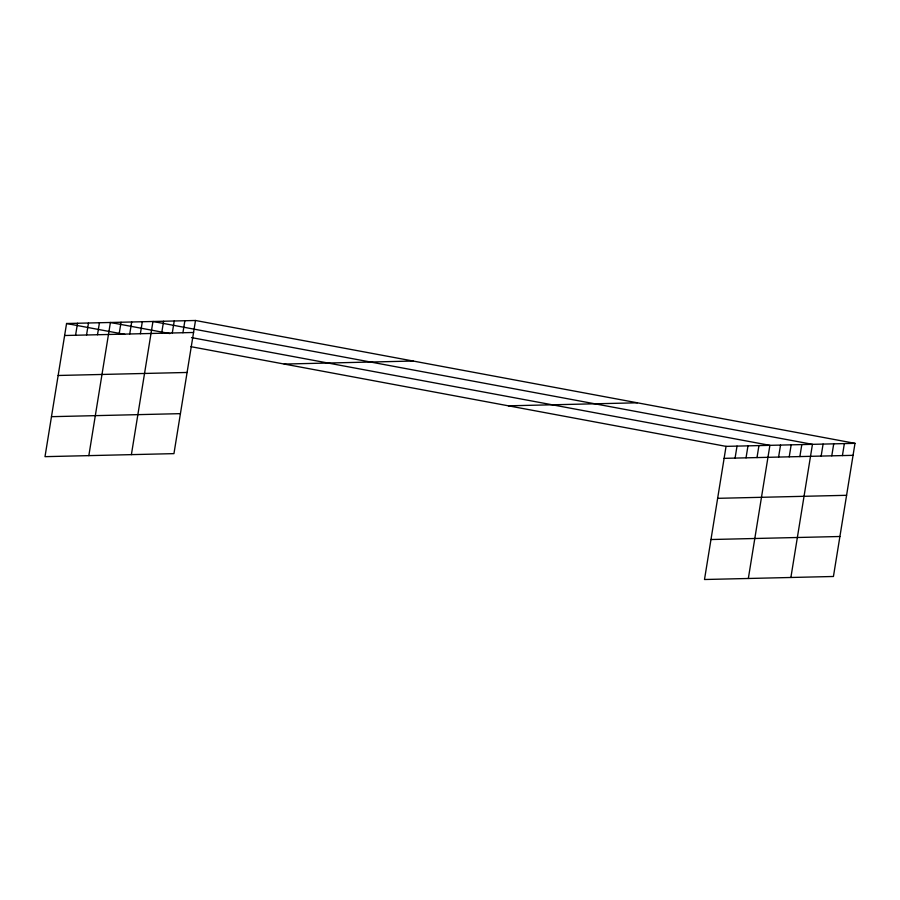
<?xml version="1.0" encoding="UTF-8"?>
<svg xmlns="http://www.w3.org/2000/svg" width="900" height="900" viewBox="0 0 900 900"><rect width="100%" height="100%" fill="white"/><g stroke="black" fill="none" stroke-linecap="round" stroke-linejoin="round"><path stroke-width="1.35" d="M195.502 320.49L66.566 323.516L45 456.66L173.947 453.634L195.502 320.49L855 443.34L833.434 576.484L704.498 579.51L726.053 446.366L855 443.34M75.578 335.25L77.524 323.257M86.546 334.991L88.481 323.01M97.504 334.733L99.439 322.751M88.841 455.625L110.407 322.493L169.886 333.574M119.104 334.226L121.039 322.245M129.735 333.979L131.681 321.998M140.377 333.731L142.312 321.739M131.389 454.635L152.955 321.491L812.452 444.341L790.886 577.474M161.651 333.225L163.597 321.244M172.294 332.978L174.229 320.996M182.925 332.73L184.871 320.749M735.075 458.1L737.021 446.108M746.033 457.841L747.979 445.849M757.001 457.582L758.936 445.59M748.339 578.475L769.894 445.343L191.509 337.601M778.59 457.076L780.536 445.084M789.232 456.829L791.168 444.836M799.875 456.581L801.81 444.589M821.149 456.075L823.084 444.094M831.78 455.827L833.726 443.846M842.423 455.58L844.357 443.588M64.62 335.509L193.567 332.483M284.197 364.061L413.145 361.035M58.151 375.48L187.088 372.465M508.421 405.821L637.369 402.806M51.48 416.678L180.416 413.651M724.117 458.348L853.054 455.332M717.637 498.33L846.585 495.304M710.966 539.528L839.914 536.501M66.566 323.516L124.684 334.35M190.924 346.68L726.053 446.366"/></g></svg>
